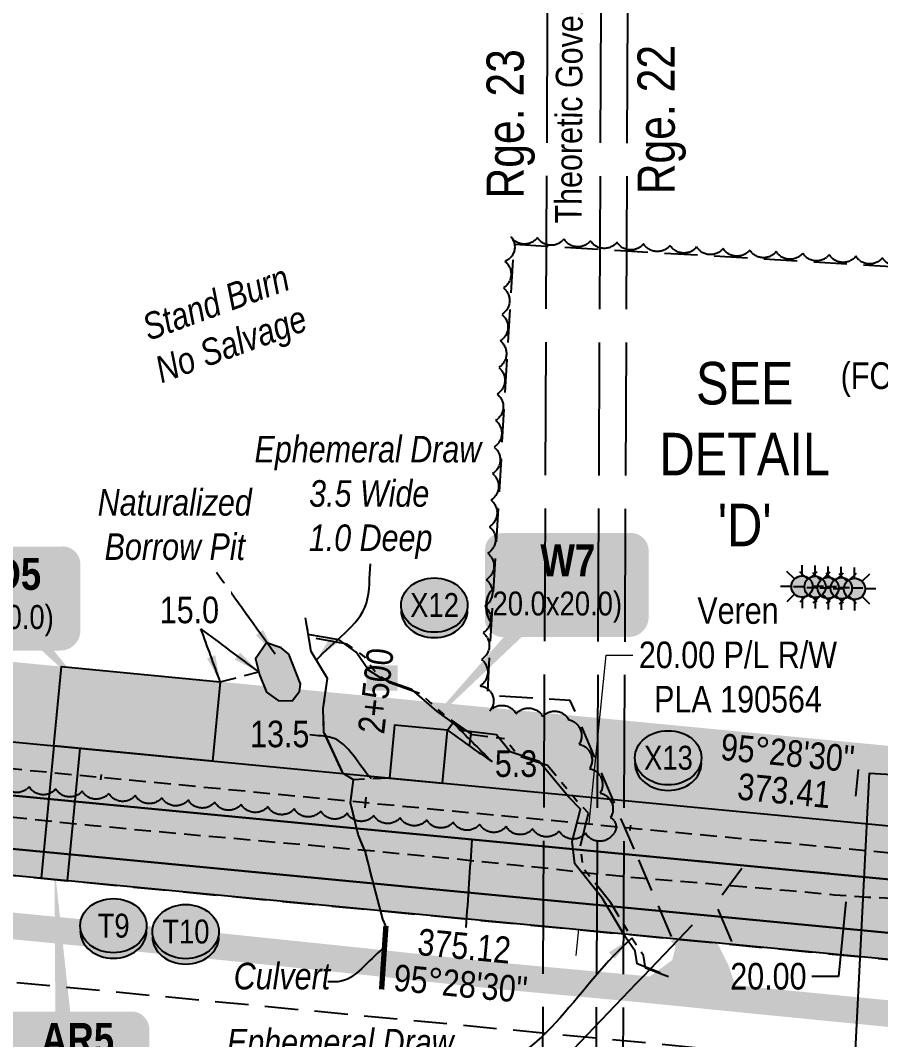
# Model space of a CAD drawing. Extents: x 473254 to 483871, y 6040471 to 6049084.
# Drawn here: x 478524.7 to 478848.1, y 6044334.7 to 6044717.9 of the extents above; entities that cross this region are included whole.
import ezdxf
from ezdxf.enums import TextEntityAlignment as Align

# ---------------------------------------------------------------- set-up
doc = ezdxf.new("R2010")
doc.units = 0
doc.header["$LTSCALE"] = 5
doc.header["$PDSIZE"] = 0.5
for name, pattern in [('0', [1, 1, 0]), ('foc-ACCESSROAD', [3.75, 2.5, -1.25]), ('foc-TIELINE', [1.875, 1.25, -0.625]), ('foc-TOPO-ephemeral', [6.25, 3.125, -0.625, 0.625, -0.625, 0.625, -0.625]), ('foc-UNSURVEYED', [12.5, 10, -2.5]), ('UG_PIPE', [1.875, 1.25, -0.625])]:
    doc.linetypes.add(name, pattern=pattern)
doc.layers.get('Defpoints').update_dxf_attribs({"color": 9})
for name, color, linetype, lineweight in [('AS-GENERAL', 48, 'Continuous', 18), ('C-AR-T', 13, 'Continuous', 9), ('C-RW-T', 13, 'Continuous', 9), ('CHAINAGE-T', 201, 'Continuous', 18), ('T-TEXT', 48, 'Continuous', 18), ('T-TIE-T', 201, 'Continuous', 18)]:
    doc.layers.add(name, color=color, linetype=linetype, lineweight=lineweight)
for name, color, linetype in [('AS-PIPE-UG', 44, 'UG_PIPE'), ('AS-ROADS', 254, 'Continuous'), ('AS-UNDERLAY-H', 141, 'Continuous'), ('C-AR', 13, 'foc-ACCESSROAD'), ('C-RW', 13, 'Continuous'), ('C-WS', 13, 'foc-ACCESSROAD'), ('C-WS-S', 8, 'Continuous'), ('CHAINAGE', 201, 'foc-TIELINE'), ('D-TXT', 6, 'Continuous'), ('DETAIL-T', 7, 'Continuous'), ('F-AR', 190, 'foc-ACCESSROAD'), ('L-BD', 7, 'Continuous'), ('L-BD1', 253, 'Continuous'), ('L-ROAD-T', 7, 'Continuous'), ('L-USEC', 7, 'foc-UNSURVEYED'), ('P-BUFFER-H 30m', 51, 'Continuous'), ('P-CROSSINGS', 250, 'Continuous'), ('P-PROPOSED', 10, 'Continuous'), ('P-PROPOSED-H', 21, 'Continuous'), ('P-TEMP-BLOCKS', 250, 'Continuous'), ('P-TEMP-H', 41, 'Continuous'), ('P-TEMP_ACCESS ROAD', 46, 'Continuous'), ('P-TEMP_LOG DECK', 46, 'Continuous'), ('P-TEMP_WORKSPACE', 46, 'Continuous'), ('P-TXT', 4, 'Continuous'), ('T-BUSH', 110, '0'), ('T-DRAW', 143, 'foc-TOPO-ephemeral'), ('T-TIE', 201, 'foc-TIELINE'), ('T-WATER', 160, 'Continuous'), ('T-WATER-H', 133, 'Continuous'), ('T-WATER-T', 170, 'Continuous')]:
    doc.layers.add(name, color=color, linetype=linetype)
doc.styles.add('80', font='ARIALN.TTF', dxfattribs={"height": 10})
doc.styles.add('80CG', font='ARIALN.TTF', dxfattribs={"height": 10})
doc.styles.add('80L', font='ARIALN.TTF', dxfattribs={"height": 10})
doc.styles.add('80LS', font='ARIALNI.TTF', dxfattribs={"height": 10})
doc.styles.add('BOLD', font='ARIALNB.TTF')
doc.styles.add('Crossing', font='ARIALN.TTF', dxfattribs={"height": 10})
doc.styles.add('foc-LtypeFont', font='ARIALN.TTF', dxfattribs={"height": 7.349999999999999})
doc.linetypes.add('foc-TOPO-flowdirection-NOLINE', pattern='A,0,[">",foc-LtypeFont,S=0.3,R=0,X=0,Y=-0.945],-20,[">",foc-LtypeFont,S=0.3,R=0,X=0,Y=-0.945],0', length=20)
doc.dimstyles.new('Compass 5 000', dxfattribs={"dimscale": 5, "dimtxt": 9, "dimasz": 2, "dimexe": 0.2, "dimexo": 0.0625, "dimgap": 0.5, "dimtad": 0, "dimtih": 1, "dimtoh": 1, "dimzin": 0, "dimdsep": 46, "dimtxsty": '80CG', "dimcen": 0.1, "dimse1": 1, "dimse2": 1, "dimclrd": 256, "dimclrt": 256, "dimaunit": 1, "dimadec": 4, "dimazin": 0, "dimtfac": 0.06, "dimtofl": 0, "dimtmove": 0, "dimatfit": 1, "dimfxl": 0.2, "dimtolj": 1, "dimtzin": 0, "dimlwd": -1, "dimarcsym": 0})

# ---------------------------------------------------------------- blocks, each defined once
blk = doc.blocks.new('*D397')
at = {"layer": 'C-RW-T', "transparency": 16777216}
for p, q in [((478512.1846396534, 6044438.264063053), (478513.1868774574, 6044448.213712262)), ((478508.1767178522, 6044398.475685664), (478501.364219732, 6044330.845063207)), ((478501.364219732, 6044330.845063207), (478491.364219732, 6044330.845063206))]:
    blk.add_line(p, q, dxfattribs=at)
for points in [[(478510.5263647852, 6044438.431102687), (478513.8429145216, 6044438.097023419), (478511.1824018494, 6044428.314413844)], [(478506.518442984, 6044398.642725298), (478509.8349927204, 6044398.308646031), (478509.1789556562, 6044408.425334874)]]:
    blk.add_solid(points, dxfattribs=at)
at = {"layer": 'Defpoints', "color": 0, "transparency": 16777216}
for p in [(478511.1824018494, 6044428.314413844), (478670.562124724, 6044412.259939953), (478668.5586785308, 6044392.370860983)]:
    blk.add_point(p, dxfattribs=at)
at = {"layer": 'C-RW-T', "transparency": 16777216, "insert": (478451.8246562932, 6044330.845063208), "char_height": 10, "attachment_point": 5, "style": '80CG'}
blk.add_mtext('\\A1;Veren\\P20.00 P/L R/W\\PPLA 190564', dxfattribs=at)
blk = doc.blocks.new('GAS')
h = blk.add_hatch(color=255)
h.dxf.hatch_style = 1
edge = h.paths.add_edge_path()
edge.add_arc((0, 0), 0.9, 0, 360)
for p, q in [((0, 0.8077887887338874), (0, 1.615577579286764)), ((-0.5711929310346023, 0.5711929297831376), (-1.142385862069204, 1.142385861385264)), ((0.5711929310309642, 0.5711929297831376), (1.142385862065566, 1.142385861385264)), ((-0.8077887898725749, 0), (-1.615577579628734, 0)), ((1.615577579625096, 0), (0.8077887898689368, 0)), ((-0.5711929310346023, -0.5711929316021271), (-1.142385862069204, -1.142385863204253)), ((1.142385862065566, -1.142385863204253), (0.5711929310309642, -0.5711929316021271)), ((0, -0.8077887905528768), (0, -1.615577581105753))]:
    blk.add_line(p, q)
blk.add_circle((0, 0), 0.8000000000000003)
blk = doc.blocks.new('*D388')
at = {"layer": 'C-RW-T', "transparency": 16777216}
for p, q in [((478738.5674339432, 6044416.087887176), (478744.9337889901, 6044479.300215118)), ((478744.9337889901, 6044479.300215118), (478754.9337889901, 6044479.300215118)), ((478734.5601864567, 6044376.299430456), (478733.5581175592, 6044366.349764234))]:
    blk.add_line(p, q, dxfattribs=at)
for points in [[(478736.9091562395, 6044416.254898659), (478740.2257116468, 6044415.920875693), (478737.5653650457, 6044406.138220955)], [(478732.901908753, 6044376.466441939), (478736.2184641603, 6044376.132418972), (478735.5622553541, 6044386.249096678)]]:
    blk.add_solid(points, dxfattribs=at)
at = {"layer": 'Defpoints', "color": 0, "transparency": 16777216}
for p in [(478737.5653650457, 6044406.138220955), (478799.3986396427, 6044399.910755638), (478797.3955299511, 6044380.021631361)]:
    blk.add_point(p, dxfattribs=at)
at = {"layer": 'C-RW-T', "transparency": 16777216, "insert": (478794.4733524275, 6044479.300215117), "char_height": 10, "attachment_point": 5, "style": '80CG'}
blk.add_mtext('\\A1;Veren\\P20.00 P/L R/W\\PPLA 190564', dxfattribs=at)
blk = doc.blocks.new('*U406')
at = {"true_color": 0xff8aff}
h = blk.add_hatch(color=211, dxfattribs=at)
edge = h.paths.add_edge_path()
edge.add_line((-23.99999999999998, -19.063582085073), (23.99999999999998, -19.063582085073))
edge.add_arc((23.99999999999999, -13.06358208507299), 6.000000000000004, 269.9999999999999, 359.9999999999999)
edge.add_line((29.99999999999999, -13.063582085073), (29.99999999999998, 12.5))
edge.add_arc((23.99999999999998, 12.5), 6, 0, 90)
edge.add_line((23.99999999999998, 18.5), (-23.99999999999998, 18.5))
edge.add_arc((-23.99999999999998, 12.5), 6, 90, 180)
edge.add_line((-29.99999999999998, 12.5), (-29.99999999999998, -13.063582085073))
edge.add_arc((-23.99999999999998, -13.063582085073), 5.999999999999996, 180, 269.9999999999999)
at = {"color": 250, "flags": 128}
blk.add_lwpolyline([(-23.99999999999998, -19.063582085073, 3, 3, 0), (23.99999999999998, -19.063582085073, 3, 3, 0.414213562373095), (29.99999999999999, -13.063582085073, 3, 3, 0), (29.99999999999998, 12.5, 3, 0, 0.414213562373095), (23.99999999999998, 18.5, 0, 0, 0), (-23.99999999999998, 18.5, 0, 0, 0.414213562373095), (-29.99999999999998, 12.5, 0, 0, 0), (-29.99999999999998, -13.063582085073, 0, 3, 0.414213562373095)], format="xyseb", close=True, dxfattribs=at)
at = {"flags": 128}
blk.add_lwpolyline([(34.23002376442981, -36.32661190058509, 0, 7.5, 0), (-3.398394867633905e-15, -4.930380657631324e-31, 0, 0, 0)], format="xyseb", dxfattribs=at)
at = {"color": 250}
for tag, p, height, style in [('TEMP_AREA_W1_001', (-9.212824010914055, 2.244292974654144), 12, 'BOLD'), ('ENTER_TEXT_001', (-30.65893587994544, -12.47010782646594), 9, '80')]:
    blk.add_attdef(tag, p, '', height=height, dxfattribs=dict(at, style=style))
blk = doc.blocks.new('xing2')
h = blk.add_hatch(color=50)
h.dxf.hatch_style = 1
edge = h.paths.add_edge_path()
edge.add_ellipse((0, 0), major_axis=(-12.5, 0), ratio=0.8162973455633619, start_angle=0, end_angle=360)
h = blk.add_hatch(color=250)
h.dxf.hatch_style = 1
edge = h.paths.add_edge_path()
edge.add_ellipse((0, -2.047489049626165), major_axis=(-12.5, 0), ratio=0.8162973455633619, start_angle=0, end_angle=180)
edge.add_line((12.5, -2.047489049626165), (12.5, 0))
edge.add_ellipse((0, 0), major_axis=(-12.5, 0), ratio=0.8162973455633619, start_angle=0, end_angle=180, ccw=False)
edge.add_line((-12.5, 0), (-12.5, -2.047489049626165))
at = {"color": 250}
blk.add_ellipse((0, 0), major_axis=(-12.5, 0), ratio=0.8162973455633619, dxfattribs=at)
blk.add_ellipse((0, -2.047489049626165), major_axis=(-12.5, 0), ratio=0.8162973455633619, start_param=0, end_param=3.141592653589793, dxfattribs=at)
at = {"color": 250, "style": 'Crossing'}
blk.add_attdef('CROSSING', text='', height=9, dxfattribs=at).set_placement((0.08916442567715421, 0.0199513138486509), align=Align.MIDDLE_CENTER)
at = {"color": 250, "style": 'Crossing', "flags": 1}
for tag, p in [('OWNER', (0.08916442567715421, -12.49201765665748)), ('DESCRIPTION', (0.08916442567715421, -25.770021277247)), ('LOCATION', (0.08916442567715421, -39.30337514164421)), ('DWG_REF', (0.08916442567715421, -52.83672900604233))]:
    blk.add_attdef(tag, text='', height=9, dxfattribs=at).set_placement(p, align=Align.MIDDLE_CENTER)
blk = doc.blocks.new('*U507')
at = {"true_color": 0xff8aff}
h = blk.add_hatch(color=211, dxfattribs=at)
edge = h.paths.add_edge_path()
edge.add_line((-23.99999999999998, -19.063582085073), (23.99999999999998, -19.063582085073))
edge.add_arc((23.99999999999999, -13.06358208507299), 6.000000000000004, 269.9999999999999, 359.9999999999999)
edge.add_line((29.99999999999999, -13.063582085073), (29.99999999999998, 12.5))
edge.add_arc((23.99999999999998, 12.5), 6, 0, 90)
edge.add_line((23.99999999999998, 18.5), (-23.99999999999998, 18.5))
edge.add_arc((-23.99999999999998, 12.5), 6, 90, 180)
edge.add_line((-29.99999999999998, 12.5), (-29.99999999999998, -13.063582085073))
edge.add_arc((-23.99999999999998, -13.063582085073), 5.999999999999996, 180, 269.9999999999999)
at = {"color": 250, "flags": 128}
blk.add_lwpolyline([(-23.99999999999998, -19.063582085073, 3, 3, 0), (23.99999999999998, -19.063582085073, 3, 3, 0.414213562373095), (29.99999999999999, -13.063582085073, 3, 3, 0), (29.99999999999998, 12.5, 3, 0, 0.414213562373095), (23.99999999999998, 18.5, 0, 0, 0), (-23.99999999999998, 18.5, 0, 0, 0.414213562373095), (-29.99999999999998, 12.5, 0, 0, 0), (-29.99999999999998, -13.063582085073, 0, 3, 0.414213562373095)], format="xyseb", close=True, dxfattribs=at)
at = {"flags": 128}
blk.add_lwpolyline([(-55.83859877881388, -58.08409144903938, 0, 7.499999999999999, 0), (-3.398394867633905e-15, 1.97215226305253e-31, 0, 0, 0)], format="xyseb", dxfattribs=at)
at = {"color": 250}
for tag, p, height, style in [('TEMP_AREA_W1_001', (-9.212824010914055, 2.244292974654144), 12, 'BOLD'), ('ENTER_TEXT_001', (-30.65893587994544, -12.47010782646594), 9, '80')]:
    blk.add_attdef(tag, p, '', height=height, dxfattribs=dict(at, style=style))
blk = doc.blocks.new('Well_proximity')
h = blk.add_hatch(color=191)
h.dxf.hatch_style = 1
edge = h.paths.add_edge_path()
edge.add_ellipse((0, 0), major_axis=(-12.5, 0), ratio=0.8162973455633618, start_angle=0, end_angle=360)
h = blk.add_hatch(color=250)
h.dxf.hatch_style = 1
edge = h.paths.add_edge_path()
edge.add_ellipse((0, -2.047489049626165), major_axis=(-12.5, 0), ratio=0.8162973455633618, start_angle=0, end_angle=180)
edge.add_line((12.5, -2.047489049626165), (12.5, 0))
edge.add_ellipse((0, 0), major_axis=(-12.5, 0), ratio=0.8162973455633618, start_angle=0, end_angle=180, ccw=False)
edge.add_line((-12.5, 0), (-12.5, -2.047489049626165))
at = {"color": 250}
blk.add_ellipse((0, 0), major_axis=(-12.5, 0), ratio=0.8162973455633618, dxfattribs=at)
blk.add_ellipse((0, -2.047489049626165), major_axis=(-12.5, 0), ratio=0.8162973455633618, start_param=0, end_param=3.141592653589793, dxfattribs=at)
at = {"color": 250, "style": '80L'}
blk.add_attdef('CROSSING', text='', height=9, dxfattribs=at).set_placement((0.0891644256771542, 0.0199513138486509), align=Align.MIDDLE_CENTER)
blk = doc.blocks.new('*U607')
at = {"true_color": 0xff8aff}
h = blk.add_hatch(color=211, dxfattribs=at)
edge = h.paths.add_edge_path()
edge.add_line((-23.99999999999998, -19.063582085073), (23.99999999999998, -19.063582085073))
edge.add_arc((23.99999999999999, -13.06358208507299), 6.000000000000004, 269.9999999999999, 359.9999999999999)
edge.add_line((29.99999999999999, -13.063582085073), (29.99999999999998, 12.5))
edge.add_arc((23.99999999999998, 12.5), 6, 0, 90)
edge.add_line((23.99999999999998, 18.5), (-23.99999999999998, 18.5))
edge.add_arc((-23.99999999999998, 12.5), 6, 90, 180)
edge.add_line((-29.99999999999998, 12.5), (-29.99999999999998, -13.063582085073))
edge.add_arc((-23.99999999999998, -13.063582085073), 5.999999999999996, 180, 269.9999999999999)
at = {"flags": 128}
blk.add_lwpolyline([(-4.115206415874702, 72.70540439442337, 0, 7.500000000000001, 0), (-3.398394867633904e-15, 0, 0, 0, 0)], format="xyseb", dxfattribs=at)
at = {"color": 250, "flags": 128}
blk.add_lwpolyline([(-23.99999999999998, -19.063582085073, 3, 3, 0), (23.99999999999998, -19.063582085073, 3, 3, 0.414213562373095), (29.99999999999999, -13.063582085073, 3, 3, 0), (29.99999999999998, 12.5, 3, 0, 0.414213562373095), (23.99999999999998, 18.5, 0, 0, 0), (-23.99999999999998, 18.5, 0, 0, 0.414213562373095), (-29.99999999999998, 12.5, 0, 0, 0), (-29.99999999999998, -13.063582085073, 0, 3, 0.414213562373095)], format="xyseb", close=True, dxfattribs=at)
at = {"color": 250}
for tag, p, height, style in [('TEMP_AREA_W1_001', (-9.212824010914055, 2.244292974654144), 12, 'BOLD'), ('ENTER_TEXT_001', (-30.65893587994544, -12.47010782646594), 9, '80')]:
    blk.add_attdef(tag, p, '', height=height, dxfattribs=dict(at, style=style))
blk = doc.blocks.new('*D597')
at = {"layer": 'Defpoints', "color": 0, "transparency": 16777216}
for p in [(478843.8695920428, 6044415.729272744), (478835.9379808468, 6044396.40838506), (478841.9623036116, 6044395.830943557)]:
    blk.add_point(p, dxfattribs=at)
at = {"layer": 'P-TXT', "transparency": 16777216}
for p, q in [((478838.7994130548, 6044426.261090654), (478839.7535568316, 6044436.215467061)), ((478834.9838370701, 6044386.454008653), (478832.2997252755, 6044358.45124872)), ((478832.2997252755, 6044358.45124872), (478822.2997252755, 6044358.45124872))]:
    blk.add_line(p, q, dxfattribs=at)
for points in [[(478837.1403503203, 6044426.420114617), (478840.4584757893, 6044426.102066691), (478837.8452692781, 6044416.306714247)], [(478833.3247743356, 6044386.613032616), (478836.6428998046, 6044386.29498469), (478835.9379808468, 6044396.40838506)]]:
    blk.add_solid(points, dxfattribs=at)
at = {"layer": 'P-TXT', "transparency": 16777216, "insert": (478805.9081836648, 6044358.451248721), "char_height": 10, "attachment_point": 5, "style": '80CG'}
blk.add_mtext('\\A1;20.00', dxfattribs=at)

msp = doc.modelspace()

# ---------------------------------------------------------------- hatches: boundary and pattern name
at = {"layer": 'AS-ROADS'}
h = msp.add_hatch(color=256, dxfattribs=at)
h.dxf.hatch_style = 1
h.paths.add_polyline_path([(478761.1673991873, 6044358.300029875), (478769.7528760448, 6044364.58273431), (478771.3093642898, 6044371.013802454), (478770.0635493607, 6044382.446860483), (478768.818413055, 6044387.114629762), (478759.0572447541, 6044417.867159814), (478756.6672725274, 6044425.299593683), (478755.6050928099, 6044428.219444478), (478784.60357632, 6044428.251155686), (478783.6054585537, 6044424.426541711), (478781.1100284117, 6044415.613330862), (478779.7791142389, 6044400.481207596), (478780.9436302089, 6044386.845646113), (478785.2690334066, 6044373.87515599), (478790.9250793278, 6044362.567646707), (478793.4991082008, 6044355.027182391)])
at = {"layer": 'AS-UNDERLAY-H', "linetype": 'Continuous'}
h = msp.add_hatch(color=256, dxfattribs=at)
h.dxf.hatch_style = 1
h.paths.add_polyline_path([(478654.7464374962, 6044475.411516004), (478666.4911524355, 6044475.411516004), (478666.4911524355, 6044465.864081068), (478654.7464374962, 6044465.864081068)])
at = {"layer": 'P-BUFFER-H 30m'}
h = msp.add_hatch(color=256, dxfattribs=at)
h.dxf.hatch_style = 1
edge = h.paths.add_edge_path()
edge.add_line((478887.7607225044, 6044412.928324373), (478886.7833098365, 6044392.940898457))
edge.add_arc((478856.834853896, 6044394.405419217), 29.98424309999575, 264.5248350367, 357.20038762534494, ccw=False)
edge.add_line((478853.9739287523, 6044364.557974744), (478480.7450748563, 6044400.332555492))
edge.add_arc((478483.6060000089, 6044430.179999975), 29.98424310026661, 260.00187045471023, 264.52483501959915, ccw=False)
edge.add_line((478478.400254821, 6044400.651114932), (478368.895254821, 6044419.956114939))
edge.add_arc((478374.1009999886, 6044449.484999977), 29.98424310040251, 254.375043104396, 260.00187049415405, ccw=False)
edge.add_line((478366.0250640581, 6044420.608814411), (478339.8410640582, 6044427.931814404))
edge.add_arc((478347.9170000008, 6044456.807999966), 29.9842430991736, 248.817388522462, 254.3750430797321, ccw=False)
edge.add_line((478337.0824454654, 6044428.84968703), (478113.0890790903, 6044515.652790952))
edge.add_line((478113.0890790903, 6044515.652790952), (477878.9575990577, 6044544.441542991))
edge.add_line((477878.9575990577, 6044544.441542999), (477815.1834752975, 6044546.694420093))
edge.add_line((477815.1834752975, 6044546.694420083), (477619.4237018248, 6044542.503008218))
edge.add_line((477619.4237018247, 6044542.503008218), (477466.8342043651, 6044513.084929077))
edge.add_arc((477461.158, 6044542.526999966), 29.98424309970749, 270.9734034867472, 280.91230002220664, ccw=False)
edge.add_line((477461.6673806738, 6044512.547083929), (477411.9343806737, 6044511.702083929))
edge.add_arc((477411.4249999769, 6044541.681999967), 29.98424310008939, 268.1706243617927, 270.9734035306524, ccw=False)
edge.add_line((477410.4678068813, 6044511.713039105), (477343.8418068812, 6044513.841039105))
edge.add_arc((477344.7989999955, 6044543.809999975), 29.98424309975184, 265.61173129375504, 268.1706243262913, ccw=False)
edge.add_line((477342.5047592248, 6044513.913657498), (477065.1082282678, 6044535.201025098))
edge.add_line((477065.1082282677, 6044535.201025098), (476929.330561205, 6044533.223935148))
edge.add_arc((476928.8940000139, 6044563.204999974), 29.98424310002911, 268.4871123840634, 270.8342380857527, ccw=False)
edge.add_line((476928.1023619676, 6044533.231209031), (476662.5467244863, 6044540.244801098))
edge.add_arc((476634.5510427214, 6044550.982428246), 29.9842430998868, 268.4871124089565, 339.0158917626615, ccw=False)
edge.add_line((476633.7594046881, 6044521.008637303), (476514.2554810899, 6044524.164856389))
edge.add_arc((476515.0471191902, 6044554.13864733), 29.98424309959537, 268.13250258766743, 268.48711228084113, ccw=False)
edge.add_line((476514.0699864455, 6044524.170329962), (476310.9123519259, 6044530.794390997))
edge.add_line((476310.9123519259, 6044530.794390997), (476310.3985573798, 6044501.347987078))
edge.add_arc((476280.4188775733, 6044501.87108647), 29.98424309998052, 269.00037804028045, 359.0003780367275, ccw=False)
edge.add_line((476279.8957781834, 6044471.891406672), (476259.909324979, 6044472.240139599))
edge.add_arc((476260.4324243689, 6044502.219819397), 29.9842430998317, 179.0003780367275, 269.00037804028045, ccw=False)
edge.add_line((476230.4527445623, 6044502.742918788), (476231.8516783539, 6044582.918097368))
edge.add_arc((476261.8313581605, 6044582.394997977), 29.98424309998052, 88.1325027158394, 179.0003780367275, ccw=False)
edge.add_line((476262.8084908382, 6044612.363315348), (476516.5211088307, 6044604.090882609))
edge.add_line((476516.5211088307, 6044604.090882608), (476586.7886589777, 6044602.235045776))
edge.add_arc((476614.7843407469, 6044591.497418638), 29.98424309990632, 88.48711240817858, 159.0158917855362, ccw=False)
edge.add_line((476615.5759787806, 6044621.47120959), (476929.190021531, 6044613.188346586))
edge.add_line((476929.190021531, 6044613.188346586), (477066.2229532831, 6044615.183714733))
edge.add_arc((477066.6595144859, 6044585.202649891), 29.98424309926781, 85.61173128242388, 90.83423810800991, ccw=False)
edge.add_line((477068.9537552624, 6044615.098992368), (477347.5098798082, 6044593.722637739))
edge.add_line((477347.5098798083, 6044593.722637739), (477411.7984003747, 6044591.669295629))
edge.add_line((477411.7984003747, 6044591.669295638), (477455.964373823, 6044592.419707786))
edge.add_line((477455.964373823, 6044592.419707786), (477608.4446610867, 6044621.816732036))
edge.add_arc((477614.1208654477, 6044592.374661146), 29.98424309986157, 91.22657233529452, 100.91230001433797, ccw=False)
edge.add_line((477613.4790200221, 6044622.352033749), (477814.8891710407, 6044626.664425842))
edge.add_arc((477815.5310164703, 6044596.687053229), 29.98424310087405, 87.97681742908628, 91.22657234270298, ccw=False)
edge.add_line((477816.5895759773, 6044626.652604885), (477883.9551601374, 6044624.272856284))
edge.add_arc((477882.8966006231, 6044594.307304627), 29.9842431001989, 82.99011076968571, 87.97681741524718, ccw=False)
edge.add_line((477886.5558972814, 6044624.067418586), (478129.0132439251, 6044594.254919937))
edge.add_arc((478125.3539472732, 6044564.494805979), 29.98424310034922, 68.81738852675352, 82.99011078192962, ccw=False)
edge.add_line((478136.1885018069, 6044592.453118917), (478363.7128682947, 6044504.281663003))
edge.add_line((478363.7128682947, 6044504.281663003), (478385.1957971903, 6044498.273433234))
edge.add_line((478385.1957971903, 6044498.273433235), (478490.3387087455, 6044479.737440289))
edge.add_line((478490.3387087455, 6044479.737440289), (478860.6731917078, 6044444.240289608))
edge.add_arc((478857.8122665639, 6044414.392845143), 29.98424310035504, -2.799612374655112, 84.52483503647869, ccw=False)
at = {"layer": 'P-PROPOSED-H'}
h = msp.add_hatch(color=256, dxfattribs=at)
h.dxf.hatch_style = 1
h.paths.add_polyline_path([(478857.8122665639, 6044414.392845142), (478856.834853896, 6044394.405419216), (478483.606, 6044430.179999975), (478374.101, 6044449.484999971), (478347.917, 6044456.807999965), (478120.448, 6044544.957999974), (477881.321, 6044574.360999971), (477815.392, 6044576.689999975), (477616.242, 6044572.425999971), (477461.158, 6044542.526999964), (477411.425, 6044541.681999965), (477344.799, 6044543.809999974), (477066.039, 6044565.201999971), (476928.894, 6044563.204999971), (476634.6611375886, 6044570.975986456), (476634.5510427213, 6044550.982428243), (476515.0471191231, 6044554.138647329), (476281.4637556666, 6044561.754755186), (476280.4188775733, 6044501.871086467), (476260.4324243689, 6044502.219819395), (476261.8313581605, 6044582.394997975), (476515.6367150061, 6044574.119541436), (476614.6742458797, 6044571.503860413), (476614.784340747, 6044591.497418636), (476929.0124086122, 6044583.198338609), (477066.659514488, 6044585.202649889), (477345.8833519237, 6044563.775055073), (477411.5743601499, 6044561.676918233), (477459.0805495288, 6044562.484083089), (477614.1208654502, 6044592.374661145), (477815.5310164689, 6044596.687053228), (477882.8966006289, 6044594.307304625), (478125.3539472728, 6044564.494805976), (478354.2353473179, 6044475.797465184), (478378.5389188761, 6044469.000373276), (478486.2990834982, 6044450.002976097)])
at = {"layer": 'P-TEMP-H'}
h = msp.add_hatch(color=256, dxfattribs=at)
h.dxf.hatch_style = 1
h.paths.add_polyline_path([(478537.262458225, 6044445.118061138), (478540.1233861198, 6044474.965505348), (478599.8182745395, 6044469.243649558), (478596.9573466447, 6044439.396205367)])
h = msp.add_hatch(color=256, dxfattribs=at)
h.dxf.hatch_style = 1
h.paths.add_polyline_path([(478683.353302447, 6044431.115015041), (478685.2605877105, 6044451.013311174), (478665.3622915708, 6044452.920596446), (478663.455006307, 6044433.022300293)])
h = msp.add_hatch(color=256, dxfattribs=at)
h.dxf.hatch_style = 1
h.paths.add_polyline_path([(478537.2624576982, 6044445.118055625), (478532.4942440623, 6044395.372310291), (478542.4433921322, 6044394.418667669), (478547.2116057682, 6044444.164413002)])
at = {"layer": 'T-WATER-H'}
h = msp.add_hatch(color=256, dxfattribs=at)
h.dxf.hatch_style = 1
h.paths.add_polyline_path([(478629.6, 6044465.496999982), (478630.027, 6044468.507999982), (478625.579, 6044479.594999981), (478622.685, 6044482.034999982), (478617.215, 6044483.914), (478613.059, 6044477.894999981), (478614.597, 6044471.888999982), (478617.159, 6044465.332), (478621.582, 6044462.182), (478626.844, 6044462.023999982), (478629.523, 6044465.485999981)])

# ---------------------------------------------------------------- linework, layer by layer
at = {"layer": 'AS-GENERAL', "const_width": 1.998949540000017, "flags": 128}
msp.add_lwpolyline([(478662.12, 6044377.444), (478660.4896328442, 6044353.575447164)], dxfattribs=at)
at = {"layer": 'AS-PIPE-UG', "flags": 128}
msp.add_lwpolyline([(478879.778, 6044419.634), (478879.777, 6044419.233999982), (478878.772, 6044405.767999982), (478878.885, 6044395.302999982), (478878.38, 6044388.67), (478875.705, 6044386.681), (478870.353, 6044386.584), (478858.003, 6044387.410999982), (478852.312, 6044387.771), (478843.379, 6044388.131), (478830.628, 6044389.040999982), (478813.89, 6044390.608999982), (478805.447, 6044391.386), (478754.192, 6044395.681999981), (478736.42, 6044397.445), (478723.685, 6044398.991999981), (478710.37, 6044400.247999981), (478688.143, 6044402.59), (478657.742, 6044405.518999982), (478636.813, 6044407.404999982), (478573.355, 6044413.079999981), (478550.773, 6044415.231), (478482.994, 6044422.249999981), (478460.316, 6044425.318999982), (478434.41, 6044430.267), (478411.001, 6044435.027), (478379.221, 6044440.979999982), (478347.746, 6044449.128), (478326.739, 6044456.573999981), (478300.513, 6044466.055999981), (478267.909, 6044478.065999981), (478217.655, 6044495.928999981), (478104.25, 6044539.495), (478065.283, 6044542.650999981), (477996.458, 6044551.518999982), (477939.573, 6044558.317), (477899.988, 6044563.046999982), (477882.46, 6044564.827999981), (477862.375, 6044565.905), (477816.371, 6044566.570999982), (477774.977, 6044566.134), (477746.544, 6044565.688), (477714.88, 6044565.250999982), (477648.842, 6044564.246999982), (477612.062, 6044562.026), (477589.784, 6044558.090999981), (477556.676, 6044551.856999981), (477522.599, 6044544.841), (477478.366, 6044535.888), (477465.251, 6044533.879999981), (477454.451, 6044532.575), (477442.294, 6044532.295999981), (477386.714, 6044532.778999981), (477340.189, 6044534.072), (477287.109, 6044537.737), (477242.859, 6044541.311999981), (477193.336, 6044545.152999981), (477159.794, 6044548.088), (477106.203, 6044551.703999981), (477056.25, 6044554.643), (477004.705, 6044556.294999981), (476912.856, 6044554.730999981), (476860.934, 6044555.35), (476793.755, 6044557.095), (476755.867, 6044557.320999982), (476692.618, 6044561.25), (476674.822, 6044560.338), (476665.313, 6044560.509999981), (476655.505, 6044562.507), (476648.306, 6044562.654999982), (476645.944, 6044566.860999981), (476645.509, 6044570.413999981), (476646.391, 6044597.327), (476646.789, 6044619.024999982), (476647.539, 6044647.66)], dxfattribs=at)
at = {"layer": 'AS-ROADS', "const_width": 9.9947477000001, "flags": 128}
msp.add_lwpolyline([(479028.084, 6044333.621000007), (479020.958, 6044333.998999954), (479013.9909999996, 6044334.448999978), (479007.087, 6044334.926999968), (479000.247, 6044335.386999968), (478993.4909999991, 6044335.805999975), (478986.8059999996, 6044336.192000007), (478980.181, 6044336.541999987), (478973.6209999987, 6044336.881999968), (478967.1290000009, 6044337.21299998), (478960.7209999992, 6044337.553999993), (478954.5856914206, 6044336.690537154), (478949.617, 6044337.015999981), (478905.07, 6044340.286999981), (478855.668, 6044344.02), (478804.946, 6044348.996999982), (478755.099, 6044354.006), (478702.986, 6044358.798999981), (478651.919, 6044364.284999982), (478600.52, 6044369.616999981), (478549.248, 6044374.749999981), (478502.888, 6044379.312999981)], dxfattribs=at)
at = {"layer": 'C-AR', "flags": 128}
msp.add_lwpolyline([(478787.1529297901, 6044383.057392437), (478792.5554049864, 6044370.445009198), (478769.8602868468, 6044372.620374552), (478764.4117770332, 6044385.336589599), (478756.3950620976, 6044404.032708044), (478796.6796780451, 6044400.171371868), (478786.0323898764, 6044385.663530254), (478787.1529297901, 6044383.057392437)], close=True, dxfattribs=at)
at = {"layer": 'C-RW'}
for points in [[(477881.321, 6044574.361), (478120.448, 6044544.957999981), (478347.917, 6044456.807999982), (478374.101, 6044449.485), (478483.606, 6044430.179999981), (478856.818, 6044394.406999981), (478876.745, 6044392.496999982), (478875.8951539382, 6044372.497348451), (478854.9107509294, 6044374.508700372), (478480.9129155928, 6044410.357024034), (478369.6630811238, 6044429.969626677), (478341.5986526821, 6044437.818534788), (478115.5420527271, 6044525.421193971), (477879.7453993711, 6044554.414695326)], [(477879.7453993711, 6044554.414695326), (478115.5420527271, 6044525.421193971), (478341.5986526821, 6044437.818534788), (478369.6630811238, 6044429.969626677), (478480.9129155928, 6044410.357024034), (478854.9107509294, 6044374.508700372), (478873.1237884033, 6044372.762983445), (478973.1866261528, 6044454.163646517), (478982.647519176, 6044442.533719098), (478883.7145286341, 6044362.052181574), (478853.9571263939, 6044364.559550585), (478479.5663733893, 6044400.445536032), (478367.4441216856, 6044420.211940043), (478338.4394790229, 6044428.323802163), (478113.0890790907, 6044515.652790984), (477878.9575990567, 6044544.441542999)], [(479658.4146237873, 6044262.375792356), (479612.403786295, 6044261.059510617), (479136.5313233611, 6044272.972219486), (479001.3125759478, 6044281.156554273), (478871.8511402713, 6044287.355317025), (478836.6930347153, 6044290.841378919), (478843.9650628453, 6044434.941396067), (478858.7887484068, 6044434.021197981), (478852.337, 6044304.333999981), (478872.95, 6044302.312), (479002.124, 6044296.126999999), (479137.172, 6044287.953000021), (479612.377, 6044276.057000022), (479658.4996259465, 6044277.376479784)]]:
    msp.add_lwpolyline(points, dxfattribs=at)
at = {"layer": 'C-WS', "flags": 128}
msp.add_lwpolyline([(479012.0621318476, 6044485.826519285), (479004.4057846154, 6044356.060779915), (478875.4702309072, 6044362.497522704), (478876.7450000001, 6044392.496999981), (478756.3947750918, 6044404.032735571), (478751.5539855525, 6044415.325287714), (478731.4463898186, 6044462.23128356), (478721.6116013392, 6044462.808438601), (478700.2762997119, 6044464.061973924), (478710.2449515186, 6044633.79115064), (478722.3907600297, 6044633.077571717), (478752.542590927, 6044631.307018305), (478954.8549852456, 6044619.423937036), (478947.233451627, 6044489.663100544), (479012.0621318476, 6044485.826519285)], close=True, dxfattribs=at)
at = {"layer": 'CHAINAGE'}
for p, q in [((478554.9627770239, 6044432.376839744), (478555.1535053668, 6044434.366669375)), ((478654.358894431, 6044421.845507782), (478654.7403511168, 6044425.825167054)), ((478753.945740181, 6044413.304005462), (478754.1364685239, 6044415.293835092))]:
    msp.add_line(p, q, dxfattribs=at)
at = {"layer": 'F-AR', "flags": 128}
for points in [[(475360.1677260823, 6044519.043694783), (475400.7051521598, 6044504.66706739), (475459.9541392678, 6044478.119572945), (475490.0425045436, 6044464.637723929), (475504.5827713623, 6044458.12279452), (475596.0327387514, 6044441.011484333), (475662.2498561854, 6044441.498187701), (475746.6003656635, 6044455.938223278), (476025.0557807049, 6044546.381016881), (476143.5814232097, 6044554.3525093), (476148.5884787214, 6044554.559620996), (476183.8061483909, 6044557.0312938), (476261.3082211524, 6044552.413162327), (476514.7536344008, 6044544.181542718), (476928.6959514309, 6044533.232344811), (477065.1075844995, 6044535.201074518), (477343.1724721141, 6044513.862417318), (477411.2009597754, 6044511.689622588), (477464.2741757074, 6044512.591375295), (477619.4237018246, 6044542.503008245), (477815.1834752965, 6044546.694420116), (477878.9575990567, 6044544.441542999), (478113.0890790907, 6044515.652790984), (478338.4394790229, 6044428.323802163), (478367.4441216856, 6044420.211940043), (478479.5663733893, 6044400.445536032), (478853.9571263939, 6044364.559550585), (478876.2509385765, 6044362.42269199), (479004.4057846154, 6044356.060779915), (479139.0386560356, 6044348.003531349), (479558.8377229898, 6044337.335577317), (479612.1792108695, 6044335.980672467), (479658.8395121362, 6044337.357620782)], [(479658.6128300446, 6044297.354081655), (479612.2733209734, 6044295.986820254), (479558.6113119443, 6044297.350365723), (479137.3513223438, 6044308.053733245), (479002.2500054055, 6044316.13900289), (478888.75953927, 6044321.061526148), (478850.1426282537, 6044324.762951349), (478474.180204575, 6044360.799584101), (478358.5682839325, 6044381.181193415), (478325.8027843861, 6044390.344871738), (478103.2771845451, 6044476.579178944), (477875.806397799, 6044504.548933706), (477814.9054423587, 6044506.700313604), (477623.6659709241, 6044502.605685887), (477468.4290766501, 6044472.677209048), (477410.9022394757, 6044471.69978608), (477341.0037682665, 6044473.9323071), (477063.8639804492, 6044495.199972282), (476928.455757155, 6044493.245724058), (476513.576172004, 6044504.219713684), (476260.0104331911, 6044512.455241313), (476184.5327792023, 6044517.017315018), (476151.8448917973, 6044514.823877849), (476146.8584221237, 6044514.490365674), (476133.208328922, 6044513.574057283), (476032.7233536307, 6044506.832986018), (476002.3683534215, 6044496.972758997), (475983.2334282146, 6044490.758393188), (475756.2231623992, 6044417.026746441), (475665.8223355023, 6044401.547029825), (475592.4993464107, 6044401.002315667), (475492.5958003026, 6044419.690391994), (475489.8120921978, 6044420.937352814), (475459.7234874803, 6044434.417800415), (475385.8454784236, 6044467.51826125), (475359.9443975678, 6044476.704115456)]]:
    msp.add_lwpolyline(points, dxfattribs=at)
at = {"layer": 'L-USEC'}
for p, q in [((478724.2282393872, 6045034.460480916), (478720.5533338229, 6044231.549725126)), ((478744.3448286793, 6045034.368407705), (478740.6699231154, 6044231.457651903)), ((478754.4079232758, 6045034.322349133), (478750.7330177114, 6044231.41159335))]:
    msp.add_line(p, q, dxfattribs=at)
at = {"layer": 'P-PROPOSED', "flags": 128}
msp.add_lwpolyline([(477882.8966006289, 6044594.307304645), (478125.3539472728, 6044564.494806005), (478354.2353473179, 6044475.797465202), (478378.5389188761, 6044469.000373295), (478486.2990834982, 6044450.002976126), (478857.8122665639, 6044414.392845151), (478856.834853896, 6044394.405419235), (478483.606, 6044430.179999984), (478374.101, 6044449.485), (478347.917, 6044456.807999984), (478120.448, 6044544.957999984), (477881.321, 6044574.361)], dxfattribs=at)
at = {"layer": 'P-TEMP_ACCESS ROAD'}
msp.add_lwpolyline([(478537.2624576982, 6044445.118055644), (478532.4942440623, 6044395.372310311), (478542.4433921322, 6044394.418667679), (478547.2116057682, 6044444.164413013)], close=True, dxfattribs=at)
at = {"layer": 'P-TEMP_LOG DECK'}
msp.add_lwpolyline([(478537.262458225, 6044445.118061138), (478540.1233861198, 6044474.965505348), (478599.8182745395, 6044469.243649558), (478596.9573466447, 6044439.396205367)], close=True, dxfattribs=at)
at = {"layer": 'P-TEMP_WORKSPACE'}
msp.add_lwpolyline([(478683.353302447, 6044431.115015041), (478685.2605877105, 6044451.013311174), (478665.3622915708, 6044452.920596446), (478663.455006307, 6044433.022300293)], close=True, dxfattribs=at)
at = {"layer": 'T-BUSH', "flags": 128}
msp.add_lwpolyline([(478952.0594030397, 6044520.689156423, -0.5205670500835348), (478952.6454441081, 6044530.666830619, -0.52056705), (478953.2314851765, 6044540.644504824, -0.52056705), (478953.8175262448, 6044550.622178992, -0.52056705), (478954.4035673133, 6044560.599853178, -0.52056705), (478954.9896083816, 6044570.577527378, -0.52056705), (478955.57564945, 6044580.555201546, -0.52056705), (478956.1616905183, 6044590.532875733, -0.52056705), (478956.7477315862, 6044600.510549939, -0.52056705), (478957.3337726546, 6044610.488224108, -0.52056705), (478957.6735396455, 6044620.44693238, -0.52056705), (478948.5372179465, 6044622.798640829, -0.52056705), (478938.5595437238, 6044623.384681282, -0.52056705), (478928.5818695014, 6044623.970721742, -0.52056705), (478918.6041952787, 6044624.556762203, -0.52056705), (478908.6265210555, 6044625.142802664, -0.52056705), (478898.6488468332, 6044625.728843136, -0.52056705), (478888.6711726104, 6044626.31488361, -0.52056705), (478878.6934983872, 6044626.900924071, -0.52056705), (478868.7158241644, 6044627.486964524, -0.52056705), (478858.7381499421, 6044628.073004966, -0.52056705), (478848.7604757194, 6044628.659045427, -0.52056705), (478838.7828014962, 6044629.245085888, -0.52056705), (478828.8051272734, 6044629.831126356, -0.52056705), (478818.8274530511, 6044630.417166816, -0.52056705), (478808.8497788284, 6044631.003207269, -0.52056705), (478798.8721046051, 6044631.589247748, -0.52056705), (478788.8944303824, 6044632.175288209, -0.52056705), (478778.9167561601, 6044632.761328669, -0.52056705), (478768.9390819373, 6044633.347369119, -0.52056705), (478758.9614077141, 6044633.933409579, -0.52056705), (478748.9837334918, 6044634.51945004, -0.52056705), (478739.0060592691, 6044635.105490493, -0.52056705), (478729.0283850458, 6044635.691530953, -0.52056705), (478719.050710823, 6044636.277571414, -0.52056705), (478709.1005915689, 6044636.562649995, -0.52056705), (478706.8626312526, 6044627.343428724, -0.52056705), (478706.27661548, 6044617.365753051, -0.52056705), (478705.6905997082, 6044607.388077378, -0.52056705), (478705.1045839349, 6044597.410401706, -0.52056705), (478704.5185681629, 6044587.432726052, -0.52056705), (478703.9325523903, 6044577.455050378, -0.52056705), (478703.3465366177, 6044567.477374695, -0.52056705), (478702.7605208452, 6044557.499699022, -0.52056705), (478702.1745050726, 6044547.522023349, -0.52056705), (478701.5884893001, 6044537.544347676, -0.52056705), (478701.0024735275, 6044527.566672022, -0.52056705), (478700.4164577545, 6044517.588996342, -0.52056705), (478699.830441982, 6044507.61132065, -0.52056705), (478699.2444262094, 6044497.633644979, -0.52056705), (478698.6584104369, 6044487.655969305, -0.52056705), (478698.0723946643, 6044477.678293632, -0.52056705), (478697.4863788918, 6044467.700617977, -0.6144519239268758), (478701.1606558403, 6044458.287575711, -0.52056705), (478711.1020700777, 6044457.25642853, -0.52056705), (478721.0434843152, 6044456.225281331, -0.52056705), (478730.831808814, 6044454.986256436, -0.52056705), (478734.7663909266, 6044445.798544813, -0.52056705), (478738.7009730392, 6044436.610833173, -0.52056705), (478742.6355551518, 6044427.423121514, -0.52056705), (478746.5701372644, 6044418.235409874, -0.52056705), (478747.1540884174, 6044411.464230407, -0.52056705), (478737.1941359391, 6044412.297494001, -0.52056705), (478727.2341834609, 6044413.130757595, -0.52056705), (478717.2742309826, 6044413.964021209, -0.52056705), (478707.3142785044, 6044414.797284785, -0.52056705), (478697.3543260262, 6044415.630548397, -0.52056705), (478687.394373548, 6044416.463811974, -0.52056705), (478677.4344210697, 6044417.297075586, -0.52056705), (478667.4744685914, 6044418.130339163, -0.52056705), (478657.5145161133, 6044418.963602776, -0.52056705), (478647.554563635, 6044419.796866352, -0.52056705), (478637.5946111568, 6044420.630129965, -0.52056705), (478627.6346586786, 6044421.463393541, -0.52056705), (478617.6747062004, 6044422.296657153, -0.52056705), (478607.7147537221, 6044423.12992073, -0.52056705), (478597.7548012439, 6044423.963184325, -0.52056705), (478587.7948487657, 6044424.79644792, -0.52056705), (478577.8348962874, 6044425.629711514, -0.52056705), (478567.8749438092, 6044426.462975108, -0.52056705), (478557.9149913309, 6044427.296238704, -0.52056705), (478547.9550388527, 6044428.129502316, -0.52056705), (478537.9950863745, 6044428.962765892, -0.52056705), (478528.0351338963, 6044429.796029505, -0.52056705), (478518.075181418, 6044430.629293081, -0.52056705), (478508.1152289398, 6044431.462556694, -0.52056705), (478498.1552764616, 6044432.295820271, -0.52056705), (478488.1953239833, 6044433.129083883, -0.52056705), (478478.3298947448, 6044434.694609593, -0.52056705), (478468.4848246152, 6044436.417855289, -0.52056705), (478458.6397544855, 6044438.141100966, -0.52056705), (478448.7946843558, 6044439.864346663, -0.52056705), (478438.9496142262, 6044441.587592358, -0.52056705), (478429.1045440966, 6044443.310838073, -0.52056705), (478419.2594739668, 6044445.034083769, -0.52056705), (478409.4144038372, 6044446.757329446, -0.52056705), (478399.5693337075, 6044448.480575142, -0.52056705), (478389.7242635778, 6044450.203820841, -0.52056705), (478379.8791934482, 6044451.927066552, -0.52056705), (478370.1134017278, 6044454.017656407, -0.52056705), (478360.4339058255, 6044456.508106299, -0.52056705), (478350.7544099232, 6044458.998556209, -0.52056705), (478341.3483912525, 6044462.333599983, -0.52056705), (478332.0462204952, 6044465.989362683, -0.52056705), (478322.7440497379, 6044469.645125347, -0.52056705), (478313.4613731712, 6044473.346912043, -0.52056705), (478304.3634184532, 6044477.484810264, -0.52056705), (478295.2654637353, 6044481.622708467, -0.52056705), (478286.1675090173, 6044485.760606651, -0.52056705), (478281.3254661267, 6044490.384725589, -0.52056705), (478289.0505535355, 6044496.667173737, -0.52056705), (478282.7649576353, 6044502.400898394, -0.52056705), (478273.2733457804, 6044505.532078059, -0.52056705), (478263.7817339255, 6044508.663257688, -0.52056705), (478254.2901220706, 6044511.794437353, -0.52056705), (478245.6329213809, 6044516.091796206, -0.4433253824182421), (478239.3215498821, 6044522.565800524, -0.4433253824182421)], format="xyb", dxfattribs=at)
at = {"layer": 'T-DRAW', "linetype": 'foc-TOPO-flowdirection-NOLINE', "flags": 128}
for points in [[(478662.12, 6044377.444), (478660.932, 6044380.012999982), (478657.164, 6044394.216999982), (478654.389, 6044405.220999981), (478651.667, 6044411.88), (478648.778, 6044423.758999981), (478649.934, 6044432.409999982), (478645.96, 6044434.831999982), (478638.817, 6044450.362999981), (478638.564, 6044459.216999982), (478640.142, 6044470.465999981), (478634.023, 6044480.581999982), (478631.892, 6044493.233999982)], [(478765.214, 6044359.797), (478756.578, 6044363.146), (478755.834, 6044367.909999982), (478752.17, 6044373.255), (478743.504, 6044387.736999981), (478733.089, 6044400.736999981), (478732.176, 6044409.135999981), (478735.221, 6044421.384), (478730.816, 6044425.942999982), (478719.759, 6044439.322999981), (478708.772, 6044442.891999981), (478703.705, 6044449.311999981), (478691.561, 6044450.828999981), (478681.244, 6044458.184999981), (478671.881, 6044466.325), (478660.776, 6044470.245999982), (478655.536, 6044473.66), (478650.866, 6044480.326999981), (478644.481, 6044484.977), (478632.801, 6044487.059)]]:
    msp.add_lwpolyline(points, dxfattribs=at)
at = {"layer": 'T-DRAW', "flags": 128}
for points in [[(478662.12, 6044377.444), (478660.932, 6044380.012999982), (478657.164, 6044394.216999982), (478654.389, 6044405.220999981), (478651.667, 6044411.88), (478648.778, 6044423.758999981), (478649.934, 6044432.409999982), (478645.96, 6044434.831999982), (478638.817, 6044450.362999981), (478638.564, 6044459.216999982), (478640.142, 6044470.465999981), (478634.023, 6044480.581999982), (478631.892, 6044493.233999982)], [(478768.3308004151, 6044358.239352709), (478759.6948004151, 6044361.588352708), (478758.9508004151, 6044366.352352699), (478755.2868004151, 6044371.697352708), (478746.6208004151, 6044386.179352699), (478736.2058004151, 6044399.179352707), (478735.2928004151, 6044407.578352707), (478738.3378004152, 6044419.826352708), (478733.9328004151, 6044424.385352699), (478722.8758004151, 6044437.765352699), (478711.8888004152, 6044441.334352699), (478706.8218004152, 6044447.754352699), (478694.6778004151, 6044449.271352699), (478684.3608004152, 6044456.627352707), (478674.9978004151, 6044464.767352709), (478663.8928004152, 6044468.688352708), (478658.6528004151, 6044472.102352709), (478653.9828004151, 6044478.769352707), (478647.5978004152, 6044483.419352708), (478635.9178004151, 6044485.501352709)]]:
    msp.add_lwpolyline(points, dxfattribs=at)
at = {"layer": 'T-TIE'}
for p, q in [((478693.5714935744, 6044445.196400255), (478694.2334034177, 6044450.495169627)), ((478663.455006307, 6044433.022300293), (478649.934, 6044432.409999982))]:
    msp.add_line(p, q, dxfattribs=at)
at = {"layer": 'T-TIE', "flags": 128}
for points in [[(478599.8182745395, 6044469.243649558), (478614.3232426551, 6044472.958041993)], [(478685.2605877105, 6044451.013311174), (478687.2968987279, 6044453.869295509)]]:
    msp.add_lwpolyline(points, dxfattribs=at)
at = {"layer": 'T-WATER'}
msp.add_lwpolyline([(478629.6, 6044465.496999982), (478630.027, 6044468.507999982), (478625.579, 6044479.594999981), (478622.685, 6044482.034999982), (478617.215, 6044483.914), (478613.059, 6044477.894999981), (478614.597, 6044471.888999982), (478617.159, 6044465.332), (478621.582, 6044462.182), (478626.844, 6044462.023999982), (478629.523, 6044465.485999981)], close=True, dxfattribs=at)

# ---------------------------------------------------------------- block references
at = {"layer": 'P-CROSSINGS', "xscale": 0.9994814500000084, "yscale": 0.9994814500000084, "zscale": 0.9994814500000084}
for p, values in [((478680.3213233447, 6044498.081495113), {'CROSSING': 'X12'}), ((478768.2399562047, 6044440.664764697), {'CROSSING': 'X13'})]:
    msp.add_blockref('xing2', p, dxfattribs=at).add_auto_attribs(values)
at = {"layer": 'P-CROSSINGS', "linetype": 'Continuous', "xscale": 0.998430262056962, "yscale": 0.998430262056962, "zscale": 0.998430262056962}
for p, values in [((478559.6574020093, 6044377.525705486), {'CROSSING': 'T9'}), ((478586.829387399, 6044375.311228495), {'CROSSING': 'T10'})]:
    msp.add_blockref('Well_proximity', p, dxfattribs=at).add_auto_attribs(values)
at = {"layer": 'P-TEMP-BLOCKS', "xscale": 0.99947477, "yscale": 0.99947477, "zscale": 0.99947477}
for name, p, values in [('*U406', (478515.7610989512, 6044501.562020704), {'TEMP_AREA_W1_001': 'LD5', 'ENTER_TEXT_001': '(30.0x60.0)'}), ('*U607', (478541.6590961217, 6044326.703914197), {'TEMP_AREA_W1_001': 'AR5', 'ENTER_TEXT_001': '(10.0x50.0)'})]:
    msp.add_blockref(name, p, dxfattribs=at).add_auto_attribs(values)

# ---------------------------------------------------------------- texts
at = {"layer": 'CHAINAGE-T', "linetype": 'Continuous', "style": '80L'}
msp.add_text('2+500', height=9.994747700000088, rotation=83.5189716125897, dxfattribs=at).set_placement((478658.2841878066, 6044465.847209554), align=Align.MIDDLE_CENTER)
at = {"layer": 'D-TXT', "color": 3, "char_height": 14.00000000000009, "attachment_point": 1, "rotation": 90, "style": '80L'}
for s, width, insert in [('Rge. 23', 55.54791268758581, (478699.9392749104, 6044650.955318475)), ('Rge. 22', 55.46196452933185, (478756.7073086798, 6044652.552320655))]:
    msp.add_mtext_dynamic_manual_height_columns(s, width=width, gutter_width=47.50000000000026, heights=[0], dxfattribs=dict(at, insert=insert))
at = {"layer": 'L-BD', "style": '80L'}
for s, p in [('375.12', (478691.5762585816, 6044369.884960693)), ("95°28'30''", (478690.2173178312, 6044355.707424703))]:
    msp.add_text(s, height=9.99474770000009, rotation=354.5247999999951, dxfattribs=at).set_placement(p, align=Align.MIDDLE)
at = {"layer": 'L-BD1', "style": '80L'}
for s, p in [("95°28'30''", (478813.1902103514, 6044442.516261459)), ('373.41', (478811.8312709081, 6044428.338725334))]:
    msp.add_text(s, height=9.994747700000048, rotation=354.5247999999951, dxfattribs=at).set_placement(p, align=Align.MIDDLE)
at = {"layer": 'L-ROAD-T', "style": '80L'}
msp.add_text('Theoretic Government Road Allowance', height=10.00000000000006, rotation=89.69778340847694, dxfattribs=at).set_placement((478731.2218566319, 6044741.534814647), align=Align.MIDDLE_CENTER)
at = {"layer": 'T-TEXT', "insert": (478596.4302536127, 6044616.60608603), "char_height": 9.9947477000001, "width": 59.00487253020663, "attachment_point": 2, "rotation": 19.99999999999995, "style": '80LS'}
msp.add_mtext('Stand Burn\\PNo Salvage', dxfattribs=at)
at = {"layer": 'T-TEXT', "insert": (478595.7630025103, 6044363.585776668), "char_height": 10.00000000000007, "attachment_point": 1, "style": '80L'}
msp.add_mtext_dynamic_manual_height_columns('\\pi9.12917;{\\fArial Narrow|b0|i1|c0|p34;Culvert}', width=53.94728134723885, gutter_width=50.00000000000035, heights=[0], dxfattribs=at)
at = {"layer": 'T-TIE-T', "insert": (478611.0581393449, 6044454.635068736), "char_height": 9.9947477000001, "width": 15.50927447678837, "attachment_point": 1, "style": '80L'}
msp.add_mtext('13.5', dxfattribs=at)
at = {"layer": 'T-TIE-T', "insert": (478703.0735444337, 6044443.485282009), "char_height": 9.9947477000001, "width": 15.50927447678837, "attachment_point": 1, "style": '80L', "bg_fill": 1, "box_fill_scale": 1, "bg_fill_color": 51, "bg_fill_transparency": 0}
msp.add_mtext('5.3', dxfattribs=at)
at = {"layer": 'T-WATER-T', "attachment_point": 1, "style": '80L'}
for s, width, insert, char_height in [('\\pi0.32609;{\\fArial Narrow|b0|i1|c0|p34;Ephemeral Draw\\P\\pi20.85419;3.5 Wide\\P\\pi20.72807;1.0 Deep}', 85.982553094463, (478612.3898232924, 6044561.716772335), 9.994752700000067), ('\\pi-1.99976;{\\fArial Narrow|b0|i1|c0|p34;Naturalized\\P\\pi0.58551;Borrow Pit}', 53.94728134723885, (478555.761531574, 6044541.728333487), 10.00000000000007), ('\\pi0.32609;{\\fArial Narrow|b0|i1|c0|p34;Ephemeral Draw\\P\\pi21.38938;1.0 Wide\\P\\pi20.28492;0.2 Deep}', 85.982553094463, (478602.012688142, 6044338.731846409), 9.994752700000067)]:
    msp.add_mtext_dynamic_manual_height_columns(s, width=width, gutter_width=50.00000000000035, heights=[0], dxfattribs=dict(at, insert=insert, char_height=char_height))

# ---------------------------------------------------------------- dimensions: what is measured, and where the dimension line sits
at = {"layer": 'C-RW-T'}
dim = msp.add_linear_dim(base=(478511.1824018494, 6044428.314413844), p1=(478668.558678531, 6044392.370860983), p2=(478670.562124724, 6044412.259939953), angle=84.24794311154382, text='Veren\\P20.00 P/L R/W\\PPLA 190564', dimstyle='Compass 5 000', dxfattribs=at)
dim.commit()
dim.dimension.update_dxf_attribs({"geometry": '*D397', "text_midpoint": (478451.8246562932, 6044330.845063208), "dimtype": 161})
at = {"layer": 'P-TXT'}
dim = msp.add_linear_dim(base=(478835.9379808468, 6044396.40838506), p1=(478843.8695920429, 6044415.729272745), p2=(478841.9623036117, 6044395.830943558), angle=264.5248297543675, text='20.00', dimstyle='Compass 5 000', dxfattribs=at)
dim.commit()
dim.dimension.update_dxf_attribs({"geometry": '*D597', "text_midpoint": (478805.9081836648, 6044358.451248721), "dimtype": 161})

# ---------------------------------------------------------------- leaders
at = {"layer": 'C-AR-T', "path_type": 1}
msp.add_leader([(478777.2523578486, 6044377.787640669), (478693.1444232292, 6044289.563003066)], dimstyle='Compass 5 000', dxfattribs=at)
at = {"layer": 'L-BD', "path_type": 1}
msp.add_leader([(478694.4116748008, 6044409.973920315), (478692.1769770053, 6044376.876868066)], dimstyle='Compass 5 000', override={"dimgap": 0.5, "dimtad": 0}, dxfattribs=at)
at = {"layer": 'T-TEXT', "path_type": 1}
msp.add_leader([(478660.9938354489, 6044368.849622931), (478644.0629901658, 6044356.429179582), (478640.2372398922, 6044356.407465583)], dimstyle='Compass 5 000', override={"dimgap": 0.5, "dimtad": 0}, dxfattribs=at)
at = {"layer": 'T-TIE-T', "path_type": 1}
for points in [[(478687.2968987279, 6044453.869295509), (478702.0079934184, 6044439.120471063)], [(478685.2605877105, 6044451.013311174), (478702.0079934184, 6044439.120471063)]]:
    msp.add_leader(points, dimstyle='Compass 5 000', dxfattribs=at)
msp.add_leader([(478656.6538256715, 6044432.714308053), (478641.832817981, 6044448.201169677), (478633.4766570066, 6044449.244464334)], dimstyle='Compass 5 000', override={"dimgap": 0.5, "dimtad": 0}, dxfattribs=at)
at = {"layer": 'T-WATER-T', "path_type": 1}
for points in [[(478635.9004641291, 6044477.356937186), (478654.7796235485, 6044498.787800112), (478656.3090623916, 6044513.536807476)], [(478620.4681839982, 6044479.624900938), (478598.4515629367, 6044510.312218566)], [(478754.5726220849, 6044372.890836504), (478696.640611871, 6044322.146115297), (478682.5600760708, 6044320.842908362)]]:
    msp.add_leader(points, dimstyle='Compass 5 000', override={"dimgap": 0.5, "dimtad": 0}, dxfattribs=at)

# ---------------------------------------------------------------- next in the draw order: texts
at = {"layer": 'DETAIL-T', "color": 3, "insert": (478797.0122798262, 6044554.867762133), "char_height": 15.99159632000012, "width": 63.60270190939419, "attachment_point": 5, "style": '80CG', "bg_fill": 2}
msp.add_mtext("SEE\\PDETAIL\\P'D'", dxfattribs=at)
at = {"layer": 'T-TIE-T', "insert": (478577.0918430827, 6044501.257961788), "char_height": 9.9947477000001, "width": 21.82113859036992, "attachment_point": 1, "style": '80L', "bg_fill": 2}
msp.add_mtext('15.0', dxfattribs=at)

# ---------------------------------------------------------------- next in the draw order: linework, layer by layer
at = {"layer": 'T-TIE', "flags": 128}
msp.add_lwpolyline([(476270.4256509711, 6044502.04545295), (476271.6475569136, 6044572.074876606), (476515.3419170646, 6044564.129094398), (476624.6126443005, 6044561.243144345), (476624.7227391677, 6044581.236702562), (476928.953204306, 6044573.201669312), (477066.349257244, 6044575.202324961), (477345.3411759621, 6044553.792527538), (477411.4996800749, 6044551.679459125), (477460.1192747641, 6044552.505541545), (477615.1814327252, 6044582.400330575), (477815.4615082342, 6044586.688526613), (477882.1088003141, 6044584.334152318), (478122.9009736364, 6044554.72640299), (478351.0761736581, 6044466.302732591), (478376.3199594373, 6044459.242686643), (478484.9525417494, 6044440.091488048), (478857.3235602299, 6044404.399132201)], dxfattribs=at)

# ---------------------------------------------------------------- next in the draw order: block references
at = {"layer": 'C-WS-S', "xscale": 5.000000000000032, "yscale": 5.000000000000032, "zscale": 5.000000000000032}
for p in [(478818.5533797759, 6044505.050702152), (478823.4689842486, 6044504.916546452), (478828.3835533674, 6044504.559855989), (478833.2991585875, 6044504.4257109), (478838.278932327, 6044504.180000219)]:
    msp.add_blockref('GAS', p, dxfattribs=at)
at = {"layer": 'P-TEMP-BLOCKS', "xscale": 0.99947477, "yscale": 0.99947477, "zscale": 0.99947477}
msp.add_blockref('*U507', (478729.4047458444, 6044506.64015406), dxfattribs=at).add_auto_attribs({'TEMP_AREA_W1_001': 'W7', 'ENTER_TEXT_001': '(20.0x20.0)'})

# ---------------------------------------------------------------- next in the draw order: texts
at = {"layer": 'C-RW-T', "insert": (478826.3131026656, 6044606.024235554), "char_height": 10.00000000000006, "attachment_point": 1, "style": '80L'}
msp.add_mtext_dynamic_manual_height_columns('\\pi44.05409;Veren\\P\\pi6.76555;(FC7) 4-19 (Surface)\\P\\pi27.15437;MSL 121492', width=117.814870395635, gutter_width=50.00000000000035, heights=[0], dxfattribs=at)

# ---------------------------------------------------------------- next in the draw order: dimensions: what is measured, and where the dimension line sits
at = {"layer": 'C-RW-T', "color": 6}
dim = msp.add_linear_dim(base=(478737.5653650457, 6044406.138220955), p1=(478797.395529951, 6044380.02163136), p2=(478799.3986396425, 6044399.910755637), angle=84.2489157710318, text='Veren\\P20.00 P/L R/W\\PPLA 190564', dimstyle='Compass 5 000', dxfattribs=at)
dim.commit()
dim.dimension.update_dxf_attribs({"geometry": '*D388', "text_midpoint": (478794.4733524275, 6044479.300215117), "dimtype": 161})

# ---------------------------------------------------------------- next in the draw order: leaders
at = {"layer": 'T-TIE-T', "path_type": 1}
for points in [[(478599.8182745395, 6044469.243649558), (478592.568920467, 6044489.172571723)], [(478614.3232426551, 6044472.958041993), (478592.568920467, 6044489.172571723)]]:
    msp.add_leader(points, dimstyle='Compass 5 000', override={"dimgap": 0.5, "dimtad": 0}, dxfattribs=at)

doc.saveas('drawing.dxf')
